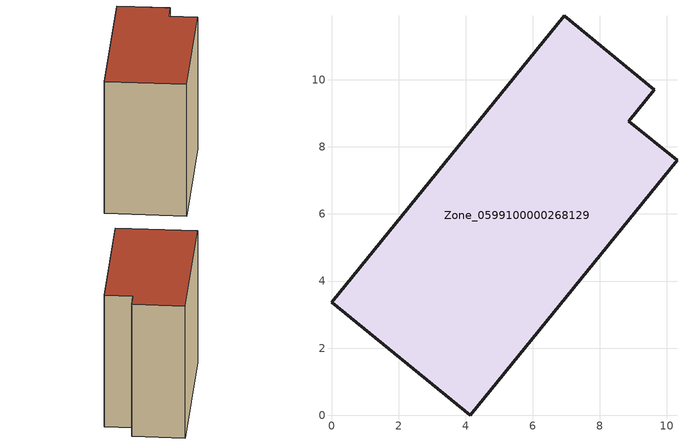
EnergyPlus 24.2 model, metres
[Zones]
Zone_0599100000268129
 floor ground (C_G): 0,3.37 6.94,11.91 9.62,9.71 8.86,8.76 10.3,7.6 4.14,0 z0
 wall outside (C_F): 4.14,0 10.3,7.6 8.86,8.76 9.62,9.71 6.94,11.91 0,3.37 4.14,0 z0:9.45
 roof outside (C_R): 6.94,11.91 0,3.37 4.14,0 10.3,7.6 8.86,8.76 9.62,9.71 z9.45
[BUILDING]
Pand.0599100000268129: North Axis=0; Terrain=City; Loads Convergence Tolerance Value=0.04; Temperature Convergence Tolerance Value=0.4; Solar Distribution=FullExterior; Maximum Number of Warmup Days=25; Minimum Number of Warmup Days=1
[Site:Location]
Rotterdam.The.Hague.AP_ZH_NLD Design_Conditions: Latitude=51.96; Longitude=4.45; Time Zone=1; Elevation=-4.5
[SITE:GROUNDTEMPERATURE:BUILDINGSURFACE]
18, 18, 18, 18, 18, 18, 18, 18, 18, 18, 18, 18
[MATERIAL] Thermal Absorptance=0.9; Solar Absorptance=0.7; Visible Absorptance=0.7
Name | Roughness | Thickness | Conductivity | Density | Specific Heat
G.TI.1946 | MediumSmooth | 0.15 | 1 | 540 | 1210
F.TI.1946 | Rough | 0.3 | 0.857143 | 1920 | 840
R.TI.1946 | MediumRough | 0.2 | 0.1 | 1500 | 1000
[CONSTRUCTION]
C_G: G.TI.1946
C_F: F.TI.1946
C_R: R.TI.1946
[ZONE]
Zone_0599100000268129: Type=1; Multiplier=1; Ceiling Height=Autocalculate; Volume=Autocalculate; Floor Area=autocalculate; Part of Total Floor Area=Yes
[ZONEINFILTRATION:DESIGNFLOWRATE]
Infil_Zone_0599100000268129: Zone or ZoneList or Space or SpaceList=Zone_0599100000268129; Schedule=AlwaysOn; Design Flow Rate Calculation Method=Flow/Area; Flow Rate per Floor Area=0.003; Constant Term Coefficient=1; Temperature Term Coefficient=0; Velocity Term Coefficient=0; Velocity Squared Term Coefficient=0
[HVACTEMPLATE:ZONE:IDEALLOADSAIRSYSTEM]
Zone_0599100000268129: Maximum Heating Supply Air Temperature=50; Minimum Cooling Supply Air Temperature=13; Maximum Heating Supply Air Humidity Ratio=0.0156; Minimum Cooling Supply Air Humidity Ratio=0.0077; Heating Limit=NoLimit; Cooling Limit=NoLimit; Dehumidification Control Type=ConstantSensibleHeatRatio; Cooling Sensible Heat Ratio=0.7; Dehumidification Setpoint=60; Humidification Control Type=None; Humidification Setpoint=30; Outdoor Air Method=None; Outdoor Air Flow Rate per Person=0.00944; Outdoor Air Flow Rate per Zone Floor Area=0; Outdoor Air Flow Rate per Zone=0; Demand Controlled Ventilation Type=None; Outdoor Air Economizer Type=NoEconomizer; Heat Recovery Type=None; Sensible Heat Recovery Effectiveness=0.7; Latent Heat Recovery Effectiveness=0.65
[ZONECONTROL:THERMOSTAT]
ThermostatControl_Zone_0599100000268129: Zone or ZoneList=Zone_0599100000268129; Control Type Schedule=DualSetpointControlType; Control 1=Thermostat_Zone_0599100000268129; Temperature Difference Between Cutout And Setpoint=0
[THERMOSTATSETPOINT:DUALSETPOINT]
Thermostat_Zone_0599100000268129: Heating Setpoint Temperature Schedule=HeatingSetpoint_Zone_0599100000268129; Cooling Setpoint Temperature Schedule=CoolingSetpoint_Zone_0599100000268129
[SCHEDULE:COMPACT]
HeatingSetpoint_Zone_0599100000268129: Through: 12/31, For: AllDays, Until: 24:00, 21
CoolingSetpoint_Zone_0599100000268129: Through: 12/31, For: AllDays, Until: 24:00, 24
DualSetpointControlType: Through: 12/31, For: AllDays, Until: 24:00, 4
AlwaysOn: Through: 12/31, For: AllDays, Until: 24:00, 1
